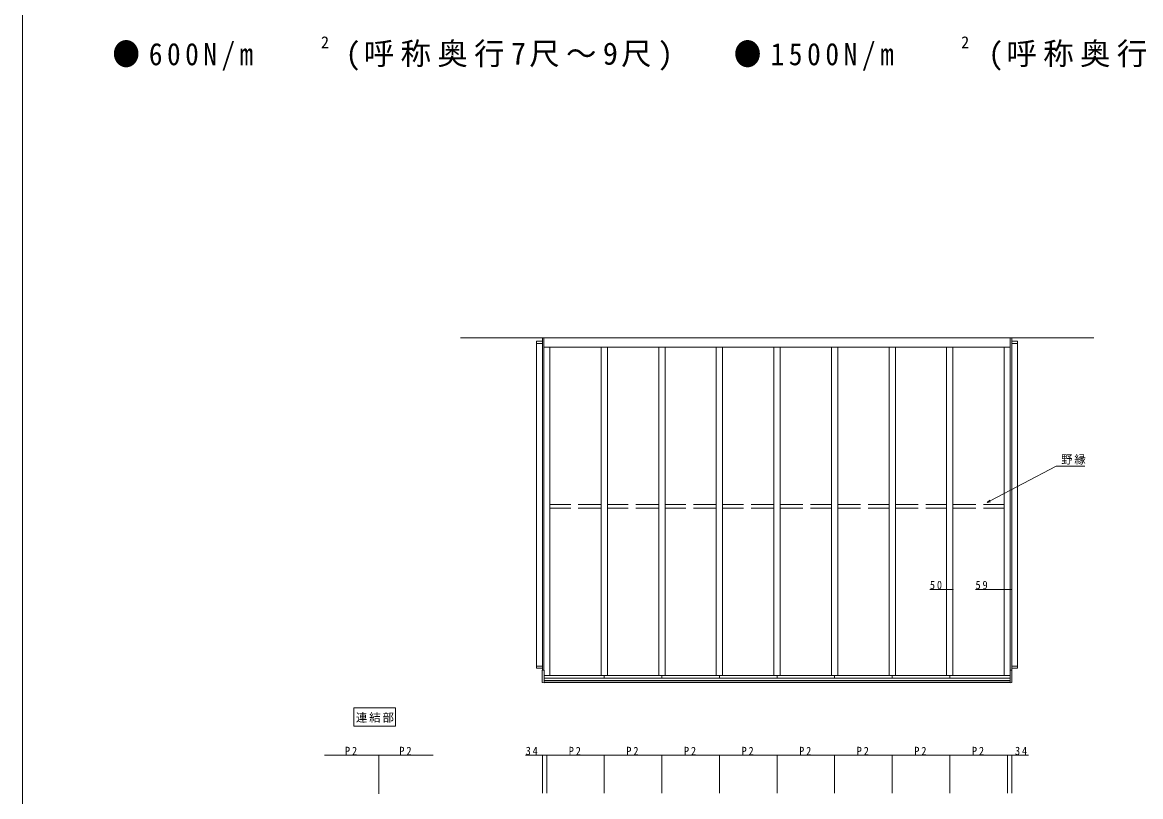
# Model space of a CAD drawing. Units: millimetres, scale not verified. Extents: x -7920 to 7920, y -12800 to 12777.
# Drawn here: x -7920 to 915, y -6433 to -317 of the extents above; entities that cross this region are included whole.
import ezdxf
from ezdxf.enums import TextEntityAlignment as Align

# ---------------------------------------------------------------- set-up
doc = ezdxf.new("R2010")
doc.units = ezdxf.units.MM
doc.header["$LTSCALE"] = 60
doc.linetypes.add('USER1', pattern=[4, 3, -1])
for name, color, linetype, lineweight in [('0-1_USER1', 7, 'Continuous', 18), ('0-2_YKK_ZWAK', 7, 'Continuous', 18), ('0-3_YKK_A1', 4, 'Continuous', 18), ('0-4_YKK_D', 6, 'Continuous', 18)]:
    doc.layers.add(name, color=color, linetype=linetype, lineweight=lineweight)
doc.styles.add('ＭＳ ゴシック', font='')
doc.styles.get('ＭＳ ゴシック').set_extended_font_data('MS Gothic')

msp = doc.modelspace()

# ---------------------------------------------------------------- linework, layer by layer
at = {"layer": '0-1_USER1', "color": 3}
for p, q in [((-5301.93, -5732.15), (-4971.93, -5732.15)), ((-5301.93, -5876.15), (-5301.93, -5732.15)), ((-4971.93, -5732.15), (-4971.93, -5876.15)), ((-4971.93, -5876.15), (-5301.93, -5876.15))]:
    msp.add_line(p, q, dxfattribs=at)
at = {"layer": '0-2_YKK_ZWAK'}
msp.add_line((-7920, -12800), (-7920, 12160), dxfattribs=at)
at = {"layer": '0-3_YKK_A1'}
for p, q in [((-4457.82, -2809.45), (545, -2809.45)), ((-3811.82, -5434.09), (-3811.82, -2809.45)), ((-3799.32, -5433.84), (-3799.32, -2809.45)), ((-116.32, -5433.84), (-116.32, -2809.45)), ((-103.82, -5434.09), (-103.82, -2809.45)), ((-3857.82, -2835.95), (-3811.82, -2835.95)), ((-3857.82, -2835.95), (-3857.82, -5418.95)), ((-3857.82, -2852.95), (-3811.82, -2852.95)), ((-3799.32, -2882.29), (-116.32, -2882.29)), ((-3752.82, -5476.35), (-3752.82, -2882.29)), ((-3347.82, -5476.35), (-3347.82, -2882.29)), ((-3297.82, -5476.35), (-3297.82, -2882.29)), ((-2892.82, -5476.35), (-2892.82, -2882.29)), ((-2842.82, -5476.35), (-2842.82, -2882.29)), ((-2437.82, -5476.35), (-2437.82, -2882.29)), ((-2387.82, -5476.35), (-2387.82, -2882.29)), ((-1982.82, -5476.35), (-1982.82, -2882.29)), ((-1932.82, -5476.35), (-1932.82, -2882.29)), ((-1527.82, -5476.35), (-1527.82, -2882.29)), ((-1477.82, -5476.35), (-1477.82, -2882.29)), ((-1072.82, -5476.35), (-1072.82, -2882.29)), ((-1022.82, -5476.35), (-1022.82, -2882.29)), ((-617.82, -5476.35), (-617.82, -2882.29)), ((-567.82, -5476.35), (-567.82, -2882.29)), ((-162.82, -5476.35), (-162.82, -2882.29)), ((-103.82, -2852.95), (-57.82, -2852.95)), ((-3857.82, -5401.95), (-3811.82, -5401.95)), ((-3857.82, -5418.95), (-3811.82, -5418.95)), ((-3813.32, -5435.44), (-3813.32, -5434.42)), ((-3813.32, -5532.28), (-3813.32, -5435.44)), ((-3798.82, -5433.83), (-3813.03, -5434.12)), ((-3798.82, -5433.83), (-3798.82, -5434.94)), ((-3798.82, -5434.94), (-3798.82, -5435.29)), ((-3798.82, -5435.29), (-3798.82, -5533.2)), ((-3798.82, -5476.35), (-116.82, -5476.35)), ((-3322.82, -5476.35), (-3322.82, -5497.66)), ((-2867.82, -5476.35), (-2867.82, -5497.66)), ((-2412.82, -5476.35), (-2412.82, -5497.66)), ((-1957.82, -5476.35), (-1957.82, -5497.66)), ((-1502.82, -5476.35), (-1502.82, -5497.66)), ((-1047.82, -5476.35), (-1047.82, -5497.66)), ((-592.82, -5476.35), (-592.82, -5497.66)), ((-116.82, -5433.83), (-116.82, -5434.94)), ((-116.82, -5433.83), (-102.62, -5434.12)), ((-116.82, -5434.94), (-116.82, -5435.29)), ((-116.82, -5435.29), (-116.82, -5533.2)), ((-103.82, -5401.95), (-57.82, -5401.95)), ((-103.82, -5418.95), (-57.82, -5418.95)), ((-102.32, -5435.44), (-102.32, -5434.42)), ((-102.32, -5532.28), (-102.32, -5435.44)), ((-3798.82, -5533.45), (-3813.04, -5532.58)), ((-3798.82, -5497.66), (-116.82, -5497.66)), ((-3798.82, -5514.45), (-116.82, -5514.45)), ((-3798.82, -5528.45), (-116.82, -5528.45)), ((-3798.82, -5529.45), (-116.82, -5529.45)), ((-116.82, -5530.95), (-3798.82, -5530.95)), ((-3798.82, -5533.2), (-3798.82, -5533.45)), ((-116.82, -5533.45), (-102.61, -5532.58)), ((-116.82, -5533.2), (-116.82, -5533.45))]:
    msp.add_line(p, q, dxfattribs=at)
at = {"layer": '0-3_YKK_A1', "linetype": 'USER1'}
for p, q in [((-3347.82, -4126.15), (-3752.82, -4126.15)), ((-2892.82, -4126.15), (-3297.82, -4126.15)), ((-2437.82, -4126.15), (-2842.82, -4126.15)), ((-1982.82, -4126.15), (-2387.82, -4126.15)), ((-1932.82, -4126.15), (-1527.82, -4126.15)), ((-1477.82, -4126.15), (-1072.82, -4126.15)), ((-1022.82, -4126.15), (-617.82, -4126.15)), ((-567.82, -4126.15), (-162.82, -4126.15)), ((-3347.82, -4155.19), (-3752.82, -4155.19)), ((-2892.82, -4155.19), (-3297.82, -4155.19)), ((-2437.82, -4155.19), (-2842.82, -4155.19)), ((-1982.82, -4155.19), (-2387.82, -4155.19)), ((-1932.82, -4155.19), (-1527.82, -4155.19)), ((-1477.82, -4155.19), (-1072.82, -4155.19)), ((-1022.82, -4155.19), (-617.82, -4155.19)), ((-567.82, -4155.19), (-162.82, -4155.19))]:
    msp.add_line(p, q, dxfattribs=at)
at = {"layer": '0-3_YKK_A1'}
msp.add_lwpolyline([(-103.82, -2835.95), (-57.82, -2835.95), (-57.82, -5418.95)], dxfattribs=at)
for centre, start, end in [((-3813.02, -5434.42), 91.15842, 180), ((-102.62, -5434.42), 0, 88.84158), ((-3813.02, -5532.28), 180, 266.5), ((-102.62, -5532.28), 273.5, 0)]:
    msp.add_arc(centre, 0.3, start, end, dxfattribs=at)
at = {"layer": '0-4_YKK_D'}
for p, q in [((-274.28, -4097.11), (248.44, -3821.44)), ((248.44, -3821.44), (473.94, -3821.44)), ((-296.83, -4109), (-277.46, -4091.06)), ((-296.83, -4109), (-274.28, -4097.11)), ((-271.09, -4103.15), (-296.83, -4109)), ((-617.82, -4795.72), (-750.92, -4795.72)), ((-567.82, -4795.72), (-617.82, -4795.72)), ((-162.82, -4795.72), (-390.62, -4795.72)), ((-103.82, -4795.72), (-162.82, -4795.72)), ((-5533.34, -6106.16), (-5103.34, -6106.16)), ((-5103.34, -6409.77), (-5103.34, -6105.16)), ((-5103.34, -6409.77), (-5103.34, -6105.16)), ((-4673.34, -6106.16), (-5103.34, -6106.16)), ((-3811.83, -6106.16), (-3944.13, -6106.16)), ((-3811.83, -6406.16), (-3811.83, -6105.16)), ((-3777.82, -6106.16), (-3811.83, -6106.16)), ((-3777.82, -6406.16), (-3777.82, -6105.16)), ((-3777.82, -6406.16), (-3777.82, -6105.16)), ((-3777.82, -6106.16), (-3322.82, -6106.16)), ((-3322.82, -6406.16), (-3322.82, -6105.16)), ((-3322.82, -6406.16), (-3322.82, -6105.16)), ((-3322.82, -6106.16), (-2867.82, -6106.16)), ((-2867.82, -6406.16), (-2867.82, -6105.16)), ((-2867.82, -6406.16), (-2867.82, -6105.16)), ((-2867.82, -6106.16), (-2412.82, -6106.16)), ((-2412.82, -6406.16), (-2412.82, -6105.16)), ((-2412.82, -6406.16), (-2412.82, -6105.16)), ((-2412.82, -6106.16), (-1957.82, -6106.16)), ((-1957.82, -6406.16), (-1957.82, -6105.16)), ((-1957.82, -6406.16), (-1957.82, -6105.16)), ((-1957.82, -6106.16), (-1502.82, -6106.16)), ((-1502.82, -6406.16), (-1502.82, -6105.16)), ((-1502.82, -6406.16), (-1502.82, -6105.16)), ((-1502.82, -6106.16), (-1047.82, -6106.16)), ((-1047.82, -6406.16), (-1047.82, -6105.16)), ((-1047.82, -6406.16), (-1047.82, -6105.16)), ((-1047.82, -6106.16), (-592.82, -6106.16)), ((-592.82, -6406.16), (-592.82, -6105.16)), ((-592.82, -6406.16), (-592.82, -6105.16)), ((-592.82, -6106.16), (-137.82, -6106.16)), ((-137.82, -6406.16), (-137.82, -6105.16)), ((-137.82, -6406.16), (-137.82, -6105.16)), ((-137.82, -6106.16), (-103.82, -6106.16)), ((-103.82, -6406.16), (-103.82, -6105.16)), ((-103.82, -6106.16), (28.48, -6106.16))]:
    msp.add_line(p, q, dxfattribs=at)
for centre, start, end in [((-617.82, -4795.72), 0, 180), ((-617.82, -4795.72), 180, 0), ((-567.82, -4795.72), 0, 180), ((-567.82, -4795.72), 180, 0), ((-162.82, -4795.72), 0, 180), ((-162.82, -4795.72), 180, 0), ((-103.82, -4795.72), 0, 180), ((-103.82, -4795.72), 180, 0), ((-5103.34, -6106.16), 0, 180), ((-5103.34, -6106.16), 0, 180), ((-5103.34, -6106.16), 180, 0), ((-5103.34, -6106.16), 180, 0), ((-3811.83, -6106.16), 0, 180), ((-3811.83, -6106.16), 180, 0), ((-3777.82, -6106.16), 0, 180), ((-3777.82, -6106.16), 0, 180), ((-3777.82, -6106.16), 180, 0), ((-3777.82, -6106.16), 180, 0), ((-3322.82, -6106.16), 0, 180), ((-3322.82, -6106.16), 0, 180), ((-3322.82, -6106.16), 180, 0), ((-3322.82, -6106.16), 180, 0), ((-2867.82, -6106.16), 0, 180), ((-2867.82, -6106.16), 0, 180), ((-2867.82, -6106.16), 180, 0), ((-2867.82, -6106.16), 180, 0), ((-2412.82, -6106.16), 0, 180), ((-2412.82, -6106.16), 0, 180), ((-2412.82, -6106.16), 180, 0), ((-2412.82, -6106.16), 180, 0), ((-1957.82, -6106.16), 0, 180), ((-1957.82, -6106.16), 0, 180), ((-1957.82, -6106.16), 180, 0), ((-1957.82, -6106.16), 180, 0), ((-1502.82, -6106.16), 0, 180), ((-1502.82, -6106.16), 0, 180), ((-1502.82, -6106.16), 180, 0), ((-1502.82, -6106.16), 180, 0), ((-1047.82, -6106.16), 0, 180), ((-1047.82, -6106.16), 0, 180), ((-1047.82, -6106.16), 180, 0), ((-1047.82, -6106.16), 180, 0), ((-592.82, -6106.16), 0, 180), ((-592.82, -6106.16), 0, 180), ((-592.82, -6106.16), 180, 0), ((-592.82, -6106.16), 180, 0), ((-137.82, -6106.16), 0, 180), ((-137.82, -6106.16), 0, 180), ((-137.82, -6106.16), 180, 0), ((-137.82, -6106.16), 180, 0), ((-103.82, -6106.16), 0, 180), ((-103.82, -6106.16), 180, 0)]:
    msp.add_arc(centre, 1.59, start, end, dxfattribs=at)

# ---------------------------------------------------------------- texts
at = {"layer": '0-1_USER1', "style": 'ＭＳ ゴシック'}
for p in [(-5561.09, -548.81), (-503.48, -548.81)]:
    msp.add_text('2', height=93.84, dxfattribs=at).set_placement(p, align=Align.BOTTOM_LEFT)
at = {"layer": '0-1_USER1', "attachment_point": 7, "style": 'ＭＳ ゴシック'}
for s, insert, char_height in [('\\T1.33;\\W0.9;●600N/m', (-7207.89, -698.16), 176), ('\\T1.21;(呼称奥行7尺～9尺)', (-5367.07, -698.16), 176), ('\\T1.34;\\W0.9;●1500N/m', (-2298.57, -698.16), 176), ('\\T1.21;(呼称奥行5尺～9尺)', (-289.72, -698.16), 176), ('\\T1.17;連結部', (-5285, -5849.15), 65.98)]:
    msp.add_mtext(s, dxfattribs=dict(at, insert=insert, char_height=char_height))
at = {"layer": '0-4_YKK_D', "color": 7, "char_height": 65.98, "attachment_point": 7, "style": 'ＭＳ ゴシック'}
for s, insert in [('\\T1.17;野縁', (285.9, -3809.83)), ('\\T1.37;\\W0.9;50', (-749.92, -4794.72)), ('\\T1.37;\\W0.9;59', (-389.62, -4794.72)), ('\\T1.37;\\W0.9;P2', (-5371.14, -6105.16)), ('\\T1.37;\\W0.9;P2', (-4941.14, -6105.16)), ('\\T1.37;\\W0.9;34', (-3943.53, -6105.56)), ('\\T1.37;\\W0.9;P2', (-3603.12, -6105.56)), ('\\T1.37;\\W0.9;P2', (-3148.12, -6105.56)), ('\\T1.37;\\W0.9;P2', (-2693.12, -6105.56)), ('\\T1.37;\\W0.9;P2', (-2238.12, -6105.56)), ('\\T1.37;\\W0.9;P2', (-1783.12, -6105.56)), ('\\T1.37;\\W0.9;P2', (-1328.12, -6105.56)), ('\\T1.37;\\W0.9;P2', (-873.12, -6105.56)), ('\\T1.37;\\W0.9;P2', (-418.12, -6105.56)), ('\\T1.37;\\W0.9;34', (-77.72, -6105.56))]:
    msp.add_mtext(s, dxfattribs=dict(at, insert=insert))

doc.saveas('drawing.dxf')
